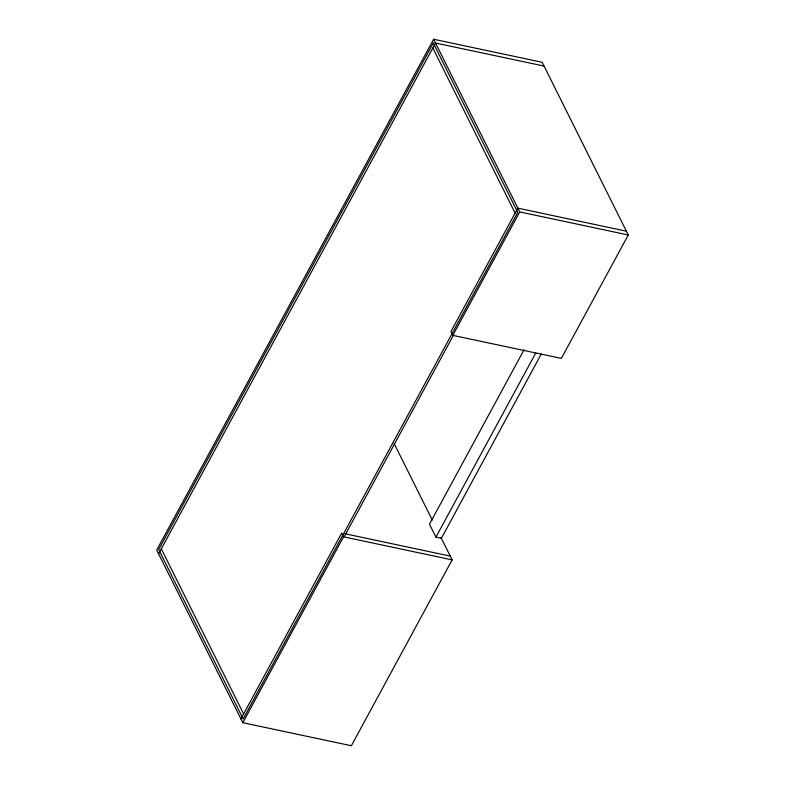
<?xml version="1.0" encoding="UTF-8"?>
<svg xmlns="http://www.w3.org/2000/svg" width="785" height="785" viewBox="0 0 785 785"><rect width="100%" height="100%" fill="white"/><g stroke="black" fill="none" stroke-linecap="round" stroke-linejoin="round"><path stroke-width="1.18" d="M626.401 231.202L517.845 208.153L450.924 331.584L452.808 335.362L561.363 358.411L628.285 234.98L542.19 62.3L433.634 39.25L156.715 550.02L242.81 722.7L351.366 745.75L452.131 559.882L440.984 537.519M158.599 553.798L435.518 43.028L544.074 66.077M240.926 718.923L341.691 533.054L343.575 536.832L452.131 559.882M242.81 722.7L343.575 536.832M452.808 335.362L519.729 211.921L433.634 39.25M344.497 536.175L453.759 334.646M524.115 349.659L429.483 524.194L435.94 537.146L441.376 538.304L541.258 354.064M435.94 537.146L535.821 352.916M519.729 211.921L628.285 234.98M344.909 533.741L450.247 556.104M432.82 47.993L515.146 213.118M394.09 443.476L432.26 520.023M161.298 548.833L243.625 713.957M433.291 42.998L158.678 549.52L243.154 718.952L517.766 212.431L433.291 42.998"/></g></svg>
